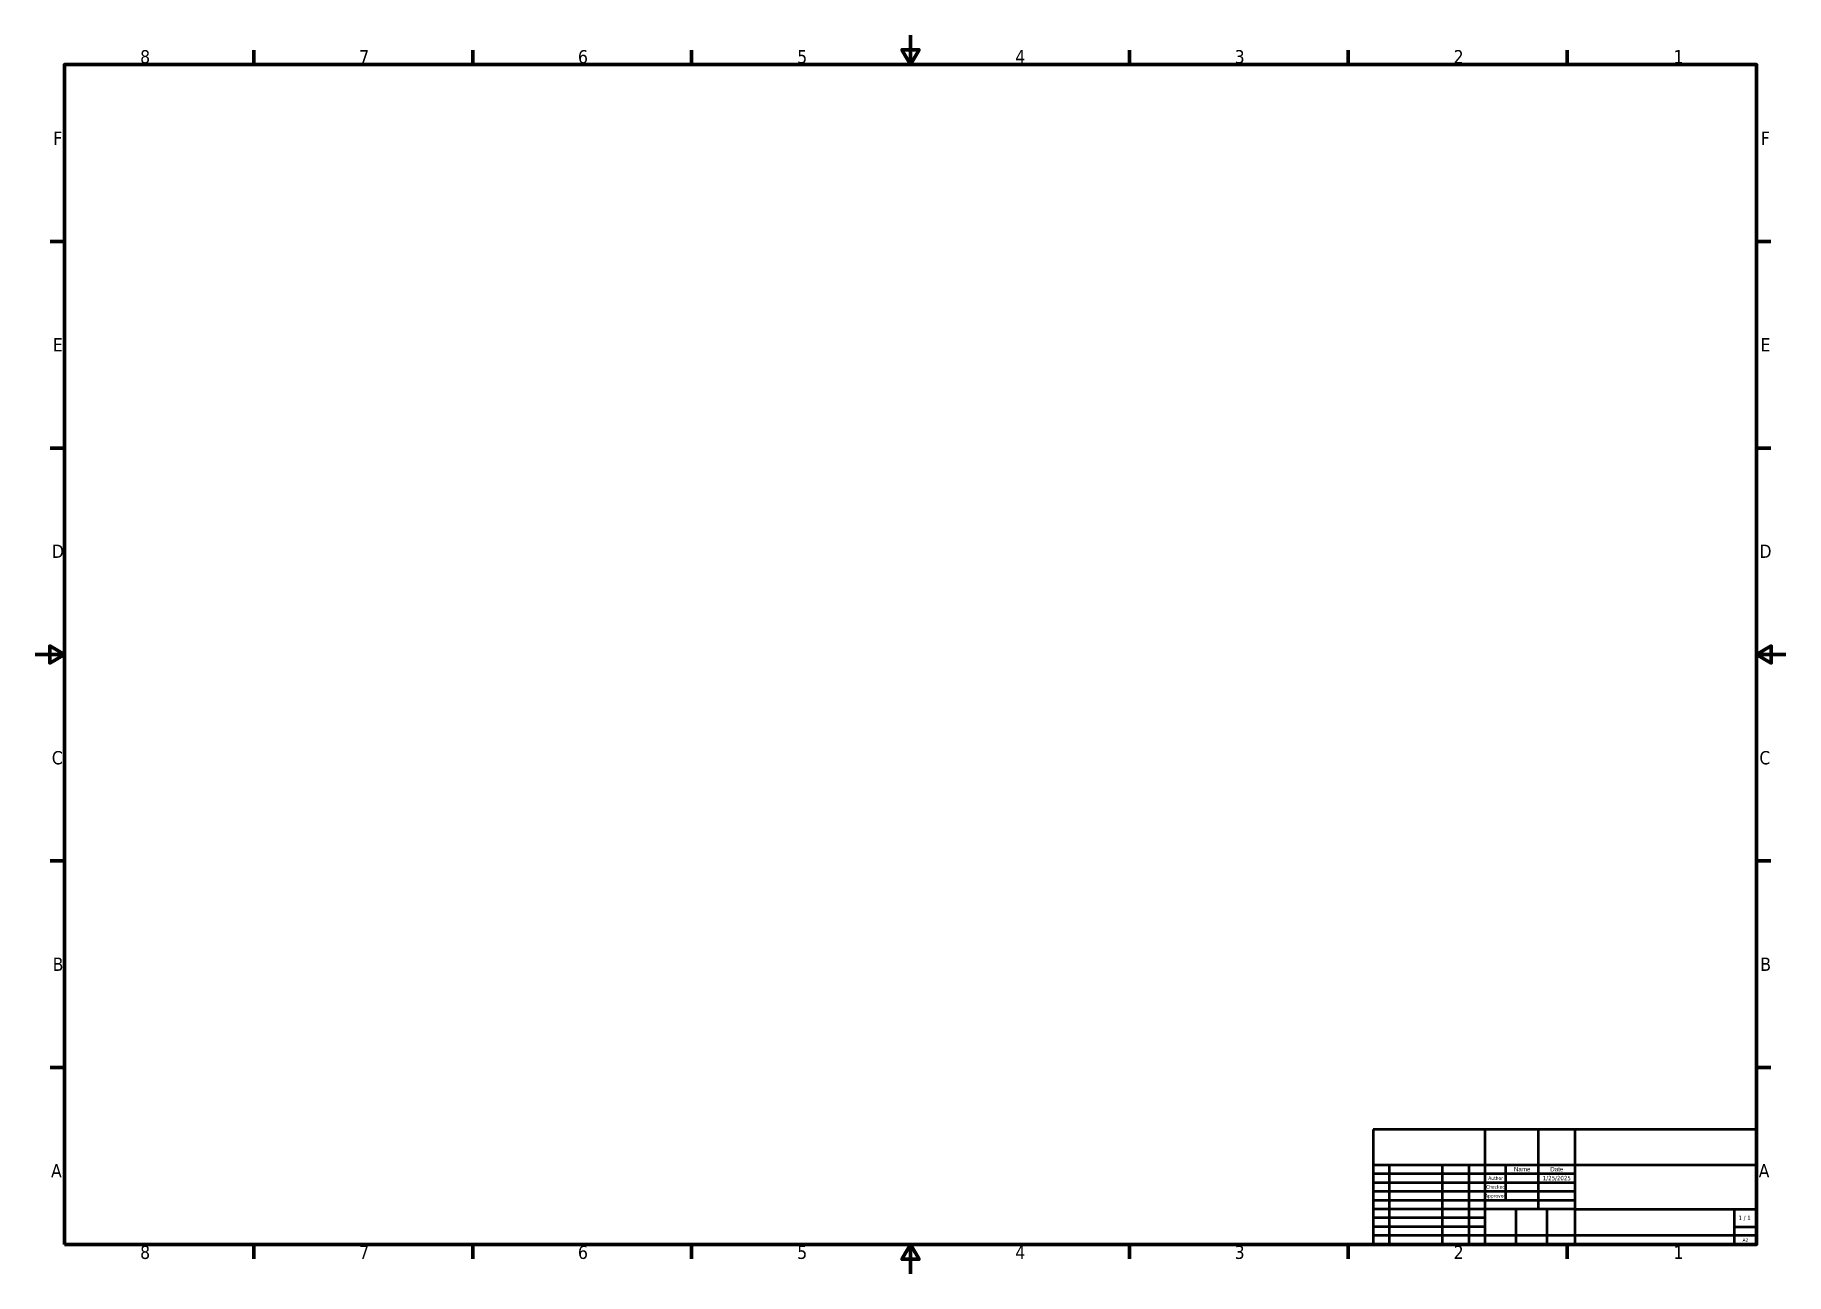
# Model space of a CAD drawing. Header units: millimetres. Extents: x 0 to 594, y 0 to 420.
import ezdxf
from ezdxf.enums import TextEntityAlignment as Align

# ---------------------------------------------------------------- set-up
doc = ezdxf.new("R2010")
doc.units = ezdxf.units.MM
doc.layers.add('Border (ISO)', color=7, linetype='Continuous', lineweight=70)
doc.layers.add('제목(ISO)', color=7, linetype='Continuous', lineweight=50)
doc.styles.add('Note Text (JIS)', font='tahoma.ttf')
doc.styles.add('주 텍스트 (JIS)', font='tahoma.ttf')
doc.styles.add('텍스트 스타일38', font='tahoma.ttf')
doc.styles.add('텍스트 스타일39', font='tahoma.ttf')
doc.styles.add('텍스트 스타일41', font='tahoma.ttf')

# ---------------------------------------------------------------- blocks, each defined once
blk = doc.blocks.new('경계 Default Border')
at = {"layer": 'Border (ISO)'}
for p, q in [((74.25, 410), (74.25, 414.9)), ((148.5, 410), (148.5, 414.9)), ((222.75, 410), (222.75, 414.9)), ((371.25, 410), (371.25, 414.9)), ((445.5, 410), (445.5, 414.9)), ((519.75, 410), (519.75, 414.9)), ((10, 350), (5.1, 350)), ((584, 350), (588.9, 350)), ((10, 280), (5.1, 280)), ((584, 280), (588.9, 280)), ((10, 140), (5.1, 140)), ((584, 140), (588.9, 140)), ((10, 70), (5.1, 70)), ((584, 70), (588.9, 70)), ((74.25, 10), (74.25, 5.1)), ((148.5, 10), (148.5, 5.1)), ((222.75, 10), (222.75, 5.1)), ((371.25, 10), (371.25, 5.1)), ((445.5, 10), (445.5, 5.1)), ((519.75, 10), (519.75, 5.1))]:
    blk.add_line(p, q, dxfattribs=at)
at = {"layer": 'Border (ISO)', "flags": 128}
for points in [[(297, 420), (297, 410), (294.11, 415), (299.89, 415), (297, 410)], [(10, 10), (10, 410), (584, 410), (584, 10), (10, 10)], [(0, 210), (10, 210), (5, 212.89), (5, 207.11), (10, 210)], [(594, 210), (584, 210), (589, 212.89), (589, 207.11), (584, 210)], [(297, 0), (297, 10), (294.11, 5), (299.89, 5), (297, 10)]]:
    blk.add_lwpolyline(points, dxfattribs=at)
at = {"layer": 'Border (ISO)', "char_height": 4.5, "attachment_point": 7, "style": 'Note Text (JIS)'}
for s, insert in [('8', (35.66, 410.3)), ('7', (109.98, 410.4)), ('6', (184.19, 410.31)), ('5', (258.56, 410.31)), ('4', (332.56, 410.4)), ('3', (406.97, 410.31)), ('2', (481.26, 410.4)), ('1', (555.86, 410.4)), ('F', (6.19, 382.75)), ('F', (585.49, 382.75)), ('E', (6.06, 312.75)), ('E', (585.36, 312.75)), ('D', (5.7, 242.75)), ('D', (585, 242.75)), ('C', (5.69, 172.67)), ('C', (584.99, 172.67)), ('B', (5.98, 102.75)), ('B', (585.28, 102.75)), ('A', (5.44, 32.75)), ('A', (584.74, 32.75)), ('8', (35.66, 5)), ('7', (109.98, 5.1)), ('6', (184.19, 5.01)), ('5', (258.56, 5.01)), ('4', (332.56, 5.1)), ('3', (406.97, 5.01)), ('2', (481.26, 5.1)), ('1', (555.86, 5.1))]:
    blk.add_mtext(s, dxfattribs=dict(at, insert=insert))
blk = doc.blocks.new('제목 블록 JIS')
at = {"layer": '제목(ISO)'}
for p, q in [((230, 139), (100, 139)), ((100, 139), (100, 100)), ((138, 100), (138, 139)), ((156, 127), (156, 139)), ((168.5, 100), (168.5, 139)), ((230, 100), (230, 139)), ((100, 127), (230, 127)), ((105.5, 100), (105.5, 127)), ((123.5, 100), (123.5, 127)), ((132.5, 100), (132.5, 127)), ((145, 115), (145, 127)), ((156, 112), (156, 127)), ((100, 124), (168.5, 124)), ((100, 121), (168.5, 121)), ((168.5, 118), (100, 118)), ((100, 115), (168.5, 115)), ((138, 112), (100, 112)), ((138, 109), (100, 109)), ((168.5, 112), (138, 112)), ((148.5, 100), (148.5, 112)), ((159, 100), (159, 112)), ((168.5, 112), (230, 112)), ((222.5, 100), (222.5, 112)), ((138, 106), (100, 106)), ((230, 103), (100, 103)), ((222.5, 106), (230, 106)), ((100, 100), (230, 100))]:
    blk.add_line(p, q, dxfattribs=at)
for s, height, style, p in [('Checked', 1.2, '텍스트 스타일41', (141.5, 119.5)), ('Author', 1.2, '텍스트 스타일41', (141.5, 122.5)), ('Approved', 1.2, '텍스트 스타일41', (141.5, 116.5)), ('1 / 1 ', 1.5, '텍스트 스타일39', (226.25, 109))]:
    blk.add_text(s, height=height, dxfattribs=dict(at, style=style)).set_placement(p, align=Align.MIDDLE_CENTER)
at = {"layer": '제목(ISO)', "char_height": 1.4986, "attachment_point": 5, "style": '주 텍스트 (JIS)'}
for s, insert, width in [('\\fArial|b0|i0;{\\H1.4986;Name}', (150.5, 125.5), 10.8457), ('\\fArial|b0|i0;{\\H1.4986;Date}', (162.25, 125.5), 12.2497)]:
    blk.add_mtext(s, dxfattribs=dict(at, insert=insert, width=width))
at = {"layer": '제목(ISO)', "lineweight": 30, "flags": 104}
blk.add_attdef('COMPANY', text='', height=3.1, dxfattribs=at).set_placement((199.25, 133), align=Align.MIDDLE_CENTER)
blk.add_attdef('TITLE', text='', height=3.1, dxfattribs=at).set_placement((169.5, 126), align=Align.TOP_LEFT)
at = {"layer": '제목(ISO)'}
for tag, height, style, p in [('CHECKED_BY', 1.5, '텍스트 스타일39', (150.5, 119.5)), ('AUTHOR', 1.5, '텍스트 스타일39', (150.5, 122.5)), ('CREATION_DATE', 1.5, '텍스트 스타일39', (162.25, 122.5)), ('CHECKED_DATE', 1.5, '텍스트 스타일39', (162.25, 119.5)), ('ENG_APPROVED_BY', 1.5, '텍스트 스타일39', (150.5, 116.5)), ('ENG_APPROVAL_DATE', 1.5, '텍스트 스타일39', (162.25, 116.5)), ('PART_NUMBER', 3.1, '텍스트 스타일38', (195.5, 107.5)), ('Sheet_Size', 1.2, '텍스트 스타일41', (226.25, 101.5))]:
    blk.add_attdef(tag, text='', height=height, dxfattribs=dict(at, style=style)).set_placement(p, align=Align.MIDDLE_CENTER)

msp = doc.modelspace()

# ---------------------------------------------------------------- block references
msp.add_blockref('경계 Default Border', (0, 0))
msp.add_blockref('제목 블록 JIS', (354, -90)).add_auto_attribs({'CREATION_DATE': '1/25/2025', 'Sheet_Size': 'A2'})

doc.saveas('drawing.dxf')
